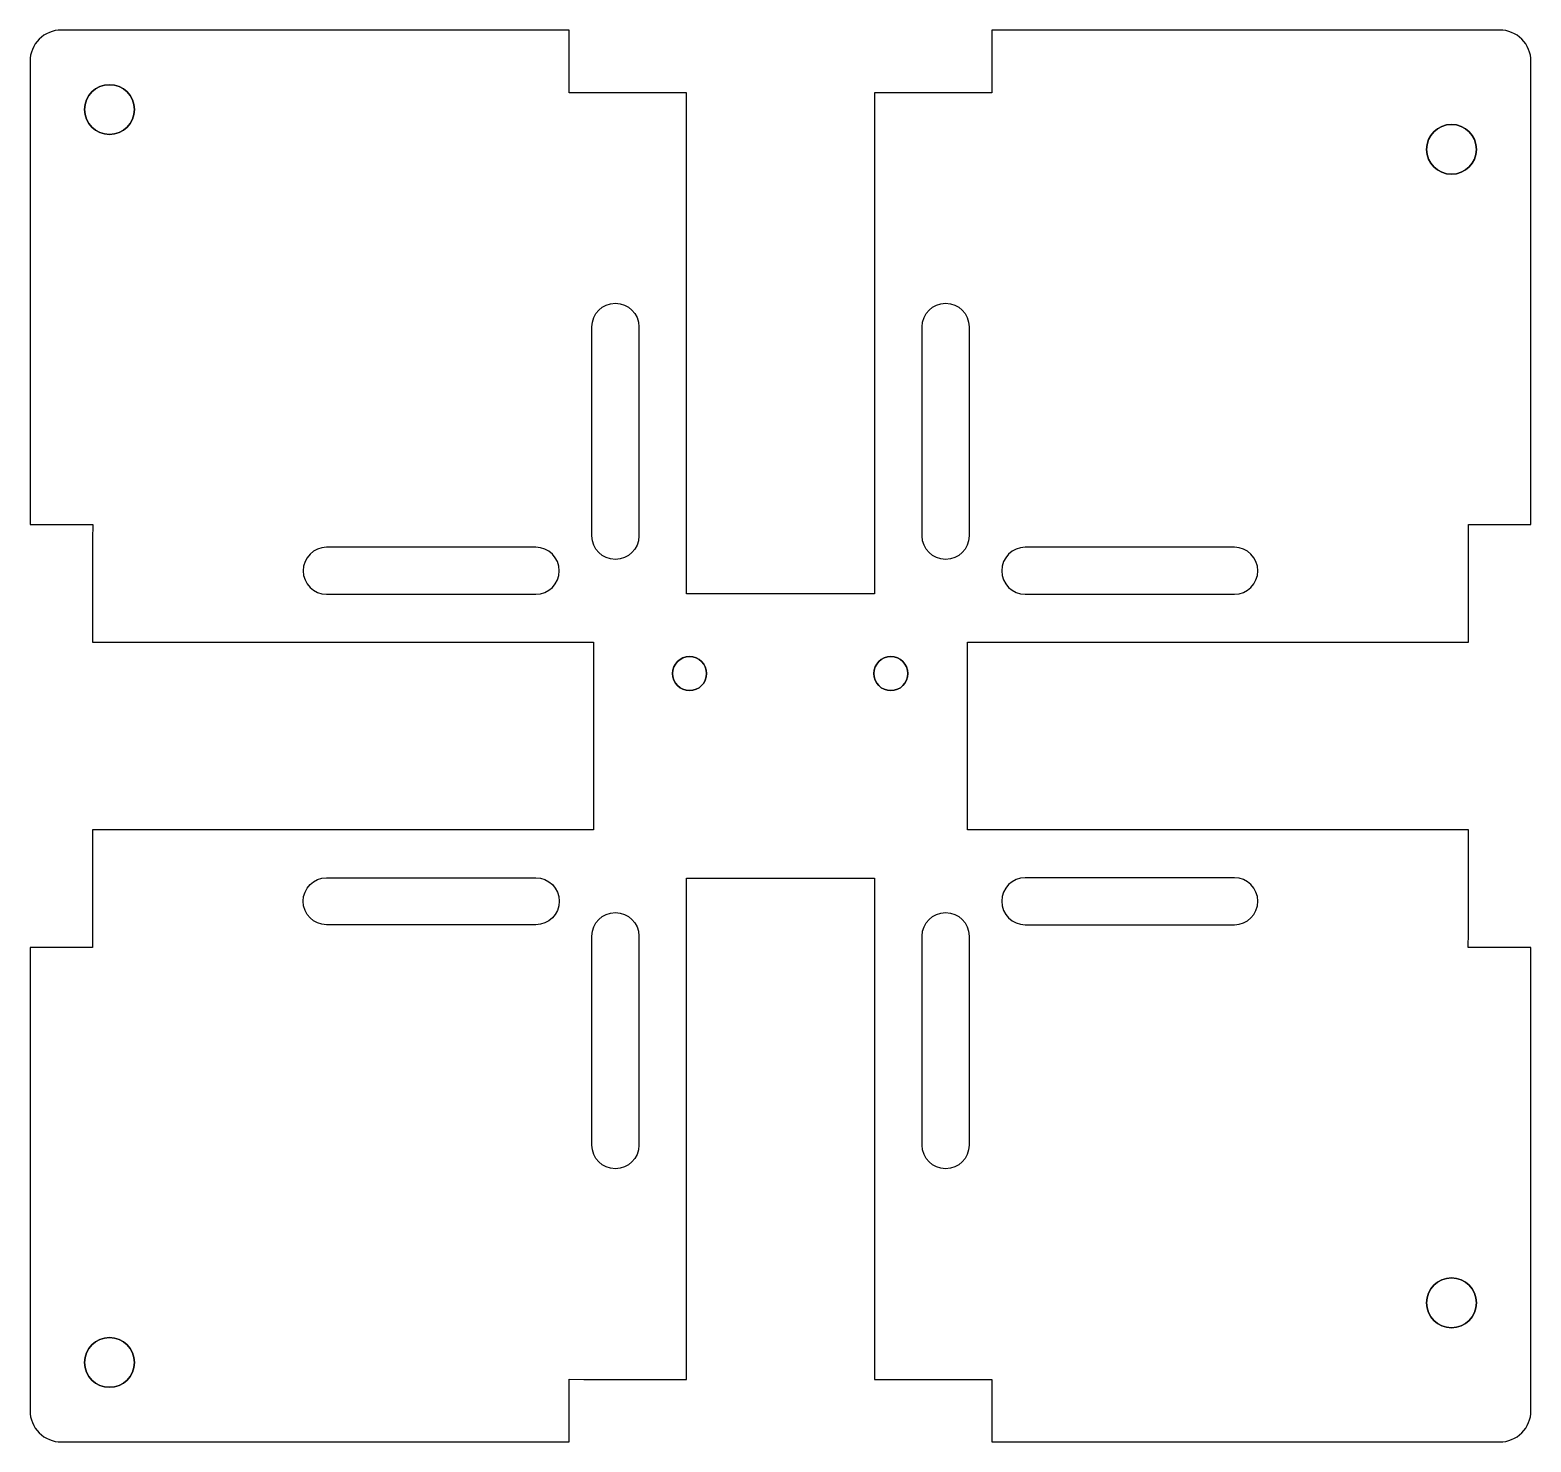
# Model space of a CAD drawing. Header units: millimetres. Extents: x -208.6 to -112.7, y -61 to 29.1.
import ezdxf

# ---------------------------------------------------------------- set-up
doc = ezdxf.new("R2010")
doc.units = ezdxf.units.MM
doc.layers.get('0').update_dxf_attribs({"linetype": 'CONTINUOUS'})

msp = doc.modelspace()

# ---------------------------------------------------------------- linework, layer by layer
for points in [[(-148.694, -9.939), (-116.694, -9.939), (-116.694, -2.439), (-112.694, -2.439), (-112.694, 27.146, 0.414214), (-114.694, 29.146), (-147.139, 29.146), (-147.139, 25.144), (-148.069, 25.146), (-154.639, 25.146), (-154.639, -6.852), (-166.639, -6.852), (-166.639, 25.146), (-174.139, 25.146), (-174.139, 29.146), (-206.584, 29.146, 0.414214), (-208.584, 27.146), (-208.584, -2.439), (-204.582, -2.439), (-204.584, -3.369), (-204.584, -9.939), (-172.584, -9.939), (-172.584, -21.939), (-204.584, -21.939), (-204.584, -29.439), (-208.584, -29.439), (-208.584, -59.024, 0.414214), (-206.584, -61.024), (-174.139, -61.024), (-174.139, -57.021), (-173.209, -57.024), (-166.639, -57.024), (-166.639, -25.024), (-154.639, -25.024), (-154.639, -57.024), (-147.139, -57.024), (-147.139, -61.024), (-114.694, -61.024, 0.414214), (-112.694, -59.024), (-112.694, -29.439), (-116.697, -29.439), (-116.694, -28.509), (-116.694, -21.939), (-148.694, -21.939)], [(-148.694, -9.939), (-116.694, -9.939), (-116.694, -2.439), (-112.694, -2.439), (-112.694, 27.146, 0.414214), (-114.694, 29.146), (-147.139, 29.146), (-147.139, 25.144), (-148.069, 25.146), (-154.639, 25.146), (-154.639, -6.852), (-166.639, -6.852), (-166.639, 25.146), (-174.139, 25.146), (-174.139, 29.146), (-206.584, 29.146, 0.414214), (-208.584, 27.146), (-208.584, -2.439), (-204.582, -2.439), (-204.584, -3.369), (-204.584, -9.939), (-172.584, -9.939), (-172.584, -21.939), (-204.584, -21.939), (-204.584, -29.439), (-208.584, -29.439), (-208.584, -59.024, 0.414214), (-206.584, -61.024), (-174.139, -61.024), (-174.139, -57.021), (-173.209, -57.024), (-166.639, -57.024), (-166.639, -25.024), (-154.639, -25.024), (-154.639, -57.024), (-147.139, -57.024), (-147.139, -61.024), (-114.694, -61.024, 0.414214), (-112.694, -59.024), (-112.694, -29.439), (-116.697, -29.439), (-116.694, -28.509), (-116.694, -21.939), (-148.694, -21.939)], [(-169.689, 10.198), (-169.689, -3.162, -1), (-172.689, -3.162), (-172.689, 10.198, -1)], [(-169.689, 10.198), (-169.689, -3.162, -1), (-172.689, -3.162), (-172.689, 10.198, -1)], [(-151.589, -3.162), (-151.589, 10.198, -1), (-148.589, 10.198), (-148.589, -3.162, -1)], [(-151.589, -3.162), (-151.589, 10.198, -1), (-148.589, 10.198), (-148.589, -3.162, -1)], [(-176.274, -6.889, 1), (-176.274, -3.889), (-189.634, -3.889, 1), (-189.634, -6.889)], [(-176.274, -6.889, 1), (-176.274, -3.889), (-189.634, -3.889, 1), (-189.634, -6.889)], [(-131.644, -6.889, 1), (-131.644, -3.889), (-145.004, -3.889, 1), (-145.004, -6.889)], [(-131.644, -6.889, 1), (-131.644, -3.889), (-145.004, -3.889, 1), (-145.004, -6.889)], [(-176.274, -27.989), (-189.634, -27.989, -1), (-189.634, -24.989), (-176.274, -24.989, -1)], [(-176.274, -27.989), (-189.634, -27.989, -1), (-189.634, -24.989), (-176.274, -24.989, -1)], [(-131.644, -27.989, 1), (-131.644, -24.989), (-145.004, -24.989, 1), (-145.004, -27.989)], [(-131.644, -27.989, 1), (-131.644, -24.989), (-145.004, -24.989, 1), (-145.004, -27.989)], [(-172.689, -42.074), (-172.689, -28.714, -1), (-169.689, -28.714), (-169.689, -42.074, -1)], [(-172.689, -42.074), (-172.689, -28.714, -1), (-169.689, -28.714), (-169.689, -42.074, -1)], [(-148.589, -28.714), (-148.589, -42.074, -1), (-151.589, -42.074), (-151.589, -28.714, -1)], [(-148.589, -28.714), (-148.589, -42.074, -1), (-151.589, -42.074), (-151.589, -28.714, -1)]]:
    msp.add_lwpolyline(points, format="xyb", close=True)
at = {"extrusion": (0, 0, -1)}
for centre, radius in [((203.504, 24.066), 1.59), ((117.774, 21.526), 1.59), ((166.45, -11.95), 1.09), ((153.59, -11.95), 1.09), ((117.774, -52.134), 1.59), ((203.504, -55.944), 1.59)]:
    msp.add_circle(centre, radius, dxfattribs=at)
for centre, radius in [((-203.504, 24.066), 1.59), ((-117.774, 21.526), 1.59), ((-166.45, -11.95), 1.09), ((-153.59, -11.95), 1.09), ((-117.774, -52.134), 1.59), ((-203.504, -55.944), 1.59)]:
    msp.add_circle(centre, radius)

doc.saveas('drawing.dxf')
